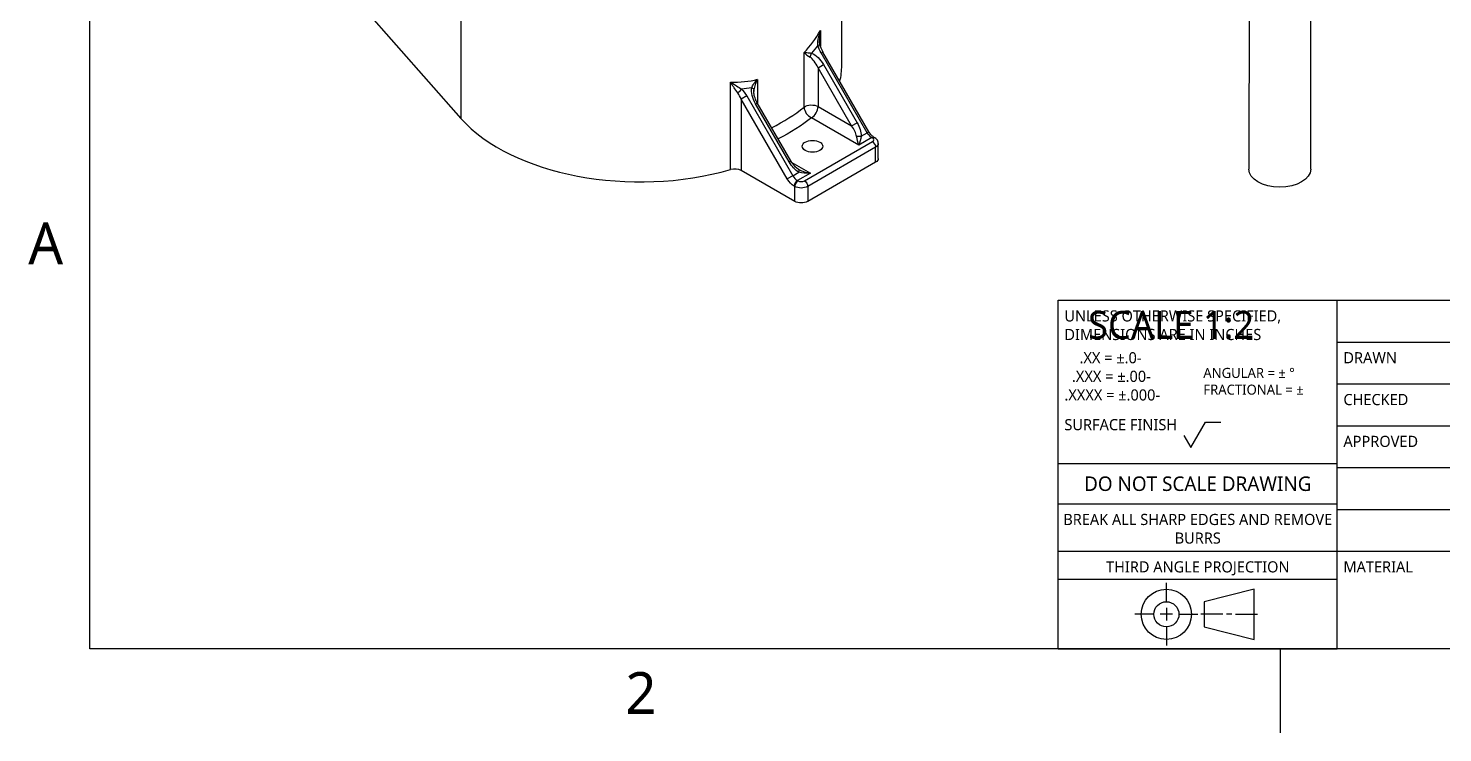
# Model space of a CAD drawing. Extents: x 0.3 to 19.3, y 0 to 10.9.
# Drawn here: x 8.43 to 14.52, y 0.02 to 3.05 of the extents above; entities that cross this region are included whole.
import ezdxf

# ---------------------------------------------------------------- set-up
doc = ezdxf.new("R2010")
doc.units = 0
doc.header["$LTSCALE"] = 0.5
doc.header["$MEASUREMENT"] = 0
for name, color, linetype in [('ANNOTATION_TEXT', 7, 'CONTINUOUS'), ('BORDER_FRAME', 7, 'CONTINUOUS'), ('BORDER_ZONES', 7, 'CONTINUOUS'), ('TANGENT_LINES', 7, 'CONTINUOUS'), ('TITLE_BLOCK', 7, 'CONTINUOUS'), ('VISIBLE', 7, 'CONTINUOUS')]:
    doc.layers.add(name, color=color, linetype=linetype)
doc.styles.add('ONSHAPE-STANDARD', font='NotoSans-Regular.ttf')
doc.styles.add('ONSHAPE-STANDARD-VIEW-LABE', font='NotoSans-Regular.ttf', dxfattribs={"height": 0.12})

msp = doc.modelspace()

# ---------------------------------------------------------------- linework, layer by layer
at = {"layer": 'BORDER_FRAME'}
for p, q in [((8.6975, 0.38), (8.6975, 8.12)), ((18.9375, 0.38), (8.6975, 0.38))]:
    msp.add_line(p, q, dxfattribs=at)
at = {"layer": 'BORDER_ZONES'}
msp.add_line((13.8175, 0.38), (13.8175, 0.019), dxfattribs=at)
at = {"layer": 'TANGENT_LINES'}
for p, q in [((10.2935, 3.4036), (10.2935, 2.6627)), ((11.8395, 3.0411), (11.8395, 2.9734)), ((11.7693, 2.711), (11.7693, 2.9462)), ((11.8428, 2.9443), (11.85, 2.9484)), ((12.041, 2.601), (11.8428, 2.9443)), ((11.8292, 2.8808), (11.8529, 2.8946)), ((11.9738, 2.6304), (11.8292, 2.8808)), ((11.8292, 2.8808), (11.8292, 2.7139)), ((11.8529, 2.8946), (11.9975, 2.6441)), ((11.4534, 2.4427), (11.4534, 2.8182)), ((11.5696, 2.8309), (11.5696, 2.7269)), ((11.5226, 2.7594), (11.4989, 2.7457)), ((11.6971, 2.4024), (11.4989, 2.7457)), ((11.4989, 2.7457), (11.4989, 2.4385)), ((11.5226, 2.7594), (11.7208, 2.4162)), ((11.5606, 2.7258), (11.5678, 2.7299)), ((11.7052, 2.4753), (11.5606, 2.7258)), ((11.8292, 2.7139), (11.9738, 2.6304)), ((12.005, 2.5481), (11.8013, 2.6656)), ((11.9738, 2.6304), (11.9975, 2.6441)), ((11.7707, 2.394), (12.063, 2.5628)), ((12.0607, 2.5802), (12.005, 2.5481)), ((12.0148, 2.5859), (12.041, 2.601)), ((12.041, 2.601), (12.0482, 2.6051)), ((12.063, 2.5788), (12.0607, 2.5802)), ((12.077, 2.5386), (11.7847, 2.3699)), ((12.077, 2.4744), (12.077, 2.5386)), ((11.7052, 2.4753), (11.7124, 2.4795)), ((11.7168, 2.4734), (11.7962, 2.4275)), ((11.7208, 2.4162), (11.6971, 2.4024)), ((11.7208, 2.4162), (11.747, 2.4312)), ((11.7962, 2.4275), (11.7405, 2.3954)), ((11.7405, 2.3954), (11.7429, 2.394)), ((11.729, 2.3699), (11.7266, 2.3713)), ((11.729, 2.3056), (11.729, 2.3699)), ((11.7847, 2.3699), (11.7847, 2.3056))]:
    msp.add_line(p, q, dxfattribs=at)
msp.add_arc((11.869, 3.0485), 0.1428, 225.76556, 238.72303, dxfattribs=at)
for centre, major_axis, ratio, start_param, end_param in [((11.0652, 3.9669), (0.6059, -1.0966), 0.564384, 0.174401, 0.331312), ((11.7915, 2.9377), (-0.007, -0.0184), 0.406746, 1.078856, 2.035909), ((11.8013, 2.8648), (0.0259, -0.0652), 0.454216, 1.637072, 2.588922), ((11.0652, 3.9669), (0.6059, -1.0966), 0.564384, 12.256311, 12.413222), ((11.471, 2.7297), (0.0259, -0.0652), 0.454216, 1.637072, 2.091409), ((11.0652, 3.0022), (-0.8661, 0), 0.57735, 2.280534, 2.519969), ((11.8013, 2.6978), (0.0247, -0.0307), 0.663758, 10.11373, 11.684526), ((11.8013, 2.6978), (0.0197, 0.0341), 0.57735, 10.210176, 11.780972), ((11.9459, 2.6143), (-0.0435, 0.0551), 0.454216, 10.1439, 10.929299), ((12.0491, 2.5708), (-0.0197, 0), 0.57735, 2.356194, 3.926991), ((11.7371, 2.4256), (-0.0098, -0.017), 0.333333, 2.094395, 3.141593), ((11.7962, 2.4597), (-0.0694, 0.0101), 0.454216, 0.851674, 1.637072), ((11.7405, 2.4275), (0.0197, -0.0341), 0.57735, 10.995574, 11.780972), ((11.7405, 2.3793), (0.0098, 0.017), 0.57735, 0.785398, 2.356194), ((11.7429, 2.3779), (0.0098, 0.017), 0.57735, 0.785398, 2.356194), ((11.7568, 2.402), (-0.0197, 0), 0.57735, 0.785398, 2.356194)]:
    msp.add_ellipse(centre, major_axis=major_axis, ratio=ratio, start_param=start_param, end_param=end_param, dxfattribs=at)
at = {"layer": 'TANGENT_LINES', "extrusion": (0, 0, -1)}
for centre, major_axis, ratio, start_param, end_param in [((11.0455, 3.9555), (0.6403, -1.109), 0.57735, 12.306851, 12.364113), ((11.8112, 2.8704), (0.0418, -0.0723), 0.57735, 10.043724, 10.995574), ((11.8188, 2.9728), (-0.0191, -0.0048), 0.188471, 2.159977, 3.137403), ((11.8845, 2.9684), (0.0418, -0.0723), 0.57735, 1.570796, 2.025134), ((11.4902, 2.7831), (0.0137, 0.0141), 0.188471, 0.981616, 2.236876), ((11.0455, 3.9555), (0.6403, -1.109), 0.57735, 0.202257, 0.259519), ((11.4809, 2.7353), (0.0418, -0.0723), 0.57735, 10.541237, 10.995574), ((11.6024, 2.7499), (0.0418, -0.0723), 0.57735, 1.570796, 2.522646), ((11.5343, 2.7891), (-0.0194, 0.0031), 0.406746, 2.035909, 2.992962), ((11.8013, 2.6978), (0.0394, 0), 0.57735, 10.046401, 11.780972), ((11.0652, 2.9701), (0.9055, 0), 0.57735, 0.621624, 0.857821), ((11.9558, 2.62), (-0.0418, 0.0723), 0.57735, 1.570796, 2.356194), ((12.005, 2.5802), (-0.0197, 0), 0.333333, 1.047198, 2.094395), ((12.005, 2.5802), (-0.0112, 0.0514), 0.16157, 10.355905, 11.141303), ((12.005, 2.5802), (0.0112, 0.0514), 0.16157, 1.425068, 2.210466), ((12.0607, 2.6124), (-0.0197, 0.0341), 0.57735, 10.210176, 10.995574), ((12.0607, 2.5641), (-0.0098, -0.017), 0.57735, 2.356194, 3.149658), ((12.063, 2.5628), (-0.0098, -0.017), 0.57735, 2.356194, 3.141915), ((12.063, 2.5467), (-0.0098, 0.017), 0.57735, 0.785398, 2.356194), ((12.0491, 2.5547), (0.0394, 0), 0.57735, 12.565974, 13.351769), ((11.747, 2.4994), (-0.0418, 0.0723), 0.57735, 10.210176, 10.995574), ((11.7266, 2.4195), (-0.0295, 0.0511), 0.57735, 10.210176, 10.995574), ((11.7962, 2.4597), (-0.0694, -0.0101), 0.454216, 11.06185, 11.847248), ((11.7707, 2.3779), (-0.0098, 0.017), 0.57735, 0.785398, 2.356194), ((11.7568, 2.386), (0.0394, 0), 0.57735, 0.785398, 2.356194)]:
    msp.add_ellipse(centre, major_axis=major_axis, ratio=ratio, start_param=start_param, end_param=end_param, dxfattribs=at)
at = {"layer": 'TANGENT_LINES'}
for points, knots in [([(11.8287, 2.9785), (11.8283, 2.9851), (11.8274, 3.0001), (11.8393, 3.0406), (11.8395, 3.0411), (11.8395, 3.0411)], [0, 0, 0, 0, 0.42529, 0.960424, 1, 1, 1, 1]), ([(11.8395, 3.0411), (11.8395, 3.041), (11.8394, 3.0406), (11.8357, 3.0209), (11.8353, 3.0026), (11.8353, 3.0011), (11.8353, 3.0008)], [0, 0, 0, 0, 0.044109, 0.467833, 0.890886, 1, 1, 1, 1]), ([(11.7693, 2.9462), (11.7693, 2.9462), (11.7696, 2.9462), (11.7887, 2.9457), (11.7973, 2.9441), (11.8014, 2.9433)], [0, 0, 0, 0, 0.039734, 0.540139, 1, 1, 1, 1]), ([(11.4838, 2.7723), (11.4782, 2.7803), (11.4684, 2.7942), (11.4617, 2.8046), (11.4535, 2.8179), (11.4534, 2.8181), (11.4534, 2.8182)], [0, 0, 0, 0, 0.393874, 0.686022, 0.96946, 1, 1, 1, 1]), ([(11.4534, 2.8182), (11.4534, 2.8182), (11.4537, 2.818), (11.4809, 2.8016), (11.4937, 2.793), (11.5001, 2.7887)], [0, 0, 0, 0, 0.036809, 0.528219, 1, 1, 1, 1]), ([(11.5441, 2.7948), (11.5463, 2.8001), (11.551, 2.8113), (11.5693, 2.8306), (11.5696, 2.8309), (11.5696, 2.8309)], [0, 0, 0, 0, 0.45403, 0.953146, 1, 1, 1, 1]), ([(11.5696, 2.8309), (11.5696, 2.8309), (11.5693, 2.8305), (11.5568, 2.8063), (11.5547, 2.7935), (11.5537, 2.7873)], [0, 0, 0, 0, 0.045842, 0.538264, 1, 1, 1, 1])]:
    msp.add_open_spline(points, degree=3, knots=knots, dxfattribs=at)
at = {"layer": 'TITLE_BLOCK'}
for p, q in [((12.8625, 0.38), (12.8625, 1.88)), ((12.8625, 1.88), (14.0625, 1.88)), ((14.0625, 0.38), (14.0625, 1.88)), ((14.0625, 1.88), (15.8625, 1.88)), ((14.0625, 1.7), (15.8625, 1.7)), ((14.0625, 1.52), (15.8625, 1.52)), ((13.4325, 1.246), (13.4955, 1.3552)), ((13.4955, 1.3552), (13.5615, 1.3552)), ((14.0625, 1.34), (15.8625, 1.34)), ((13.4025, 1.298), (13.4325, 1.246)), ((12.8625, 1.178), (14.0625, 1.178)), ((14.0625, 1.16), (15.8625, 1.16)), ((12.8625, 1.004), (14.0625, 1.004)), ((14.0625, 0.98), (15.8625, 0.98)), ((12.8625, 0.8), (14.0625, 0.8)), ((14.0625, 0.8), (15.8625, 0.8)), ((12.8625, 0.68), (14.0625, 0.68)), ((13.3275, 0.5828), (13.3275, 0.6638)), ((13.7055, 0.6368), (13.4895, 0.5828)), ((13.7055, 0.4208), (13.7055, 0.6368)), ((13.3275, 0.5558), (13.3275, 0.5018)), ((13.4895, 0.5828), (13.4895, 0.4748)), ((13.2735, 0.5288), (13.1925, 0.5288)), ((13.3545, 0.5288), (13.3005, 0.5288)), ((13.3815, 0.5288), (13.4625, 0.5288)), ((13.5705, 0.5288), (13.476, 0.5288)), ((13.6083, 0.5288), (13.5867, 0.5288)), ((13.6245, 0.5288), (13.719, 0.5288)), ((13.3275, 0.4748), (13.3275, 0.3938)), ((13.4895, 0.4748), (13.7055, 0.4208)), ((12.8625, 0.38), (14.0625, 0.38))]:
    msp.add_line(p, q, dxfattribs=at)
for radius in [0.108, 0.054]:
    msp.add_circle((13.3275, 0.5288), radius, dxfattribs=at)
at = {"layer": 'VISIBLE'}
for p, q in [((11.9313, 2.8897), (11.9313, 3.7737)), ((13.6841, 3.4343), (13.6823, 2.4442)), ((13.9481, 2.4438), (13.9497, 3.3961)), ((9.8757, 3.1361), (10.2935, 2.6627)), ((11.8391, 2.9735), (11.8379, 2.9776)), ((12.0482, 2.6051), (11.85, 2.9484)), ((11.7124, 2.4795), (11.5678, 2.7299)), ((12.0729, 2.5798), (12.0705, 2.5812)), ((12.0885, 2.4904), (12.0885, 2.5547)), ((11.729, 2.3056), (11.4989, 2.4385)), ((11.7164, 2.473), (11.7124, 2.4795)), ((12.077, 2.4744), (11.7847, 2.3056))]:
    msp.add_line(p, q, dxfattribs=at)
msp.add_arc((11.9539, 3.0086), 0.12, 197.00849, 210.07223, dxfattribs=at)
for centre, major_axis, ratio, start_param, end_param in [((11.0652, 2.8897), (-0.8661, 0), 0.57735, 3.004775, 3.141593), ((11.5925, 2.7442), (0.0259, -0.0652), 0.454216, 10.11, 10.276452), ((11.0652, 2.8897), (-0.8661, 0), 0.57735, 0.471239, 2.035509), ((11.471, 2.4224), (-0.0394, 0), 0.57735, 10.210176, 11.460287)]:
    msp.add_ellipse(centre, major_axis=major_axis, ratio=ratio, start_param=start_param, end_param=end_param, dxfattribs=at)
msp.add_ellipse((11.8055, 2.5427), major_axis=(-0.0443, 0), ratio=0.57735, dxfattribs=at)
at = {"layer": 'VISIBLE', "extrusion": (0, 0, -1)}
for centre, major_axis, ratio, start_param, end_param in [((12.0491, 2.4904), (0.0394, 0), 0.57735, 0, 0.785398), ((13.8152, 2.444), (0.1329, -0.0002), 0.578519, 12.566371, 15.707963), ((11.7568, 2.3217), (0.0394, 0), 0.57735, 0.785398, 2.356194)]:
    msp.add_ellipse(centre, major_axis=major_axis, ratio=ratio, start_param=start_param, end_param=end_param, dxfattribs=at)
at = {"layer": 'VISIBLE'}
for points, knots in [([(11.8379, 2.9776), (11.8377, 2.9781), (11.8371, 2.98), (11.8352, 2.999), (11.8353, 3.0004), (11.8353, 3.0007)], [0, 0, 0, 0, 0.222235, 0.820068, 1, 1, 1, 1]), ([(11.5678, 2.7299), (11.566, 2.7331), (11.5618, 2.7406), (11.5542, 2.7616), (11.5528, 2.7781), (11.5535, 2.7838), (11.5537, 2.786)], [0, 0, 0, 0, 0.230158, 0.546351, 0.818088, 1, 1, 1, 1]), ([(12.0705, 2.5812), (12.069, 2.5821), (12.0654, 2.5843), (12.0562, 2.5927), (12.051, 2.6008), (12.0482, 2.6051)], [0, 0, 0, 0, 0.244071, 0.60044, 1, 1, 1, 1]), ([(12.0885, 2.5547), (12.088, 2.5582), (12.0872, 2.5651), (12.0818, 2.5735), (12.0759, 2.5777), (12.0729, 2.5798)], [0, 0, 0, 0, 0.334047, 0.656678, 1, 1, 1, 1]), ([(11.747, 2.4426), (11.7448, 2.4439), (11.7394, 2.4471), (11.7249, 2.4608), (11.7191, 2.4691), (11.7164, 2.473)], [0, 0, 0, 0, 0.258841, 0.653875, 1, 1, 1, 1])]:
    msp.add_open_spline(points, degree=3, knots=knots, dxfattribs=at)

# ---------------------------------------------------------------- texts
at = {"layer": 'ANNOTATION_TEXT', "color": 7, "insert": (13.3479, 1.8339), "char_height": 0.12, "attachment_point": 2, "style": 'ONSHAPE-STANDARD-VIEW-LABE'}
msp.add_mtext('SCALE 1:2', dxfattribs=at)
at = {"layer": 'BORDER_ZONES', "char_height": 0.18, "attachment_point": 5, "style": 'ONSHAPE-STANDARD'}
for s, insert in [('A', (8.5075, 2.125)), ('2', (11.0675, 0.19))]:
    msp.add_mtext(s, dxfattribs=dict(at, insert=insert))
at = {"layer": 'TITLE_BLOCK', "style": 'ONSHAPE-STANDARD'}
for s, insert, char_height, width, attachment_point in [('UNLESS OTHERWISE SPECIFIED, DIMENSIONS ARE IN INCHES', (12.8889, 1.8368), 0.048, 1.176, 1), ('    .XX = ±.0-^J  .XXX = ±.00-^J.XXXX = ±.000-', (12.8889, 1.6568), 0.048, 0.588, 1), ('DRAWN', (14.0889, 1.6568), 0.048, 0.588, 1), ('^JANGULAR = ± °^JFRACTIONAL = ±', (13.4863, 1.6611), 0.0432, 0.588, 1), ('CHECKED', (14.0889, 1.4768), 0.048, 0.588, 1), ('SURFACE FINISH', (12.8889, 1.3688), 0.048, 0.588, 1), ('APPROVED', (14.0889, 1.2968), 0.048, 0.588, 1), ('DO NOT SCALE DRAWING', (13.4625, 1.1218), 0.0624, 1.176, 2), ('BREAK ALL SHARP EDGES AND REMOVE BURRS', (13.4625, 0.9608), 0.048, 1.176, 2), ('THIRD ANGLE PROJECTION', (13.4625, 0.7568), 0.048, 1.176, 2), ('MATERIAL', (14.0889, 0.7568), 0.048, 0.882, 1)]:
    msp.add_mtext(s, dxfattribs=dict(at, insert=insert, char_height=char_height, width=width, attachment_point=attachment_point))

doc.saveas('drawing.dxf')
